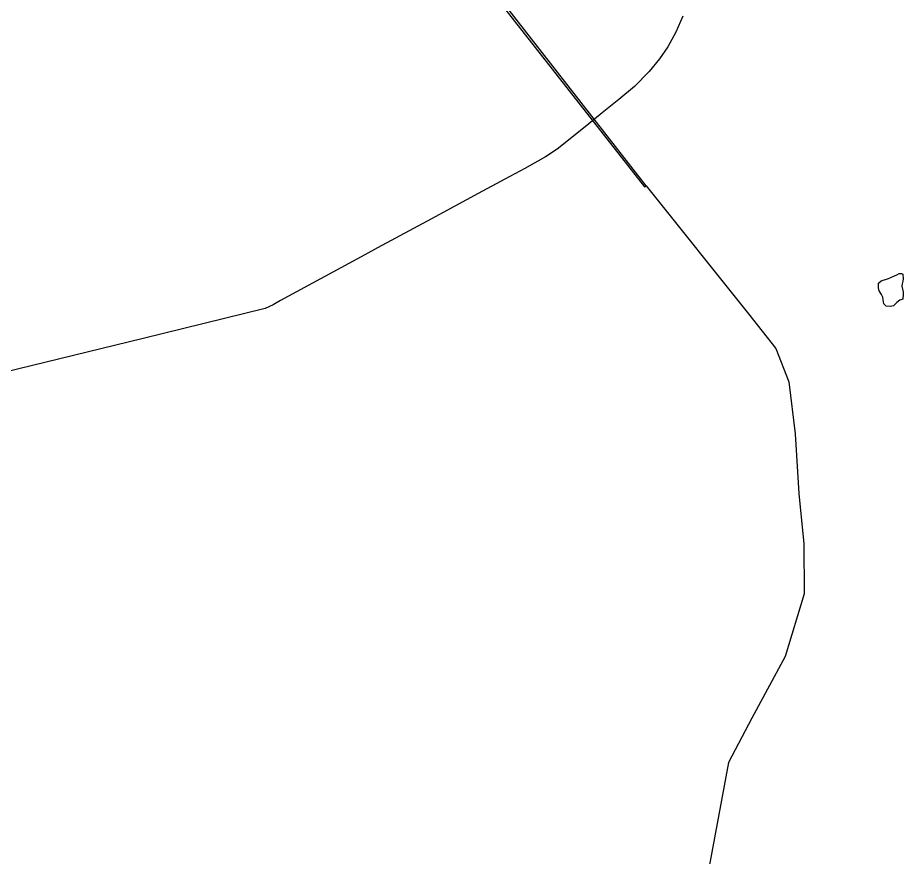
# Model space of a CAD drawing. Header units: millimetres. Extents: x 170 to 95391, y -643 to 69125.
# Drawn here: x 26791 to 30743, y 29444 to 33187 of the extents above; entities that cross this region are included whole.
import ezdxf

# ---------------------------------------------------------------- set-up
doc = ezdxf.new("R2010")
doc.units = ezdxf.units.MM
for name, color, linetype in [('roads_2', 2, 'Continuous'), ('roads_3', 3, 'Continuous'), ('water', 7, 'Continuous')]:
    doc.layers.add(name, color=color, linetype=linetype)

msp = doc.modelspace()

# ---------------------------------------------------------------- linework, layer by layer
at = {"layer": 'roads_2'}
for points in [[(26751.96, 36319), (27046.8, 35888.43), (27058.14, 35871.2), (27064.23, 35862.73), (27090.15, 35826.71), (27231.18, 35619.78), (27258.97, 35579.96), (27271.49, 35562.03), (27443.3, 35310.57), (27473.11, 35265.15), (27483.79, 35248.88), (27779.52, 34813.42), (27807.07, 34773.63), (27814.29, 34763.2), (28203.65, 34188.45), (28218.17, 34170.08), (28225.69, 34160.56), (28265.53, 34110.13), (28394.43, 33953.25), (28487.31, 33832.94), (28580.85, 33714.75), (28763.29, 33484.62), (29588.05, 32432.58)], [(29594.98, 32437.7), (28772.11, 33492.36), (28717.98, 33553.1), (28495.09, 33836.22), (28368.38, 33998.33), (28267.04, 34121.17)], [(29588.05, 32432.58), (29594.98, 32437.7)]]:
    msp.add_lwpolyline(points, dxfattribs=at)
at = {"layer": 'roads_3'}
for points in [[(29759.57, 33193.74), (29727.57, 33123.11), (29691.49, 33058.01), (29654.61, 33003.9), (29608.96, 32948.05), (29543.41, 32880.51), (29472.89, 32822.17), (29398.24, 32763.86), (29330.5, 32707.33), (29198.3, 32601.09), (29145.52, 32567.28), (29053.88, 32514.19), (28964.15, 32467.03), (28845.72, 32403.22), (28637.54, 32290.43), (28395.61, 32161.51), (28339.15, 32129.57), (27963.02, 31926.48), (27930.16, 31907.13), (27895.01, 31890.09), (27350.73, 31756.95), (26728.47, 31605.88)], [(29594.98, 32437.7), (30052.2, 31866.51), (30174.03, 31711.85), (30232.18, 31563.94), (30260.7, 31332.45), (30276.55, 31066.28), (30298.97, 30840.97), (30300.86, 30617.92), (30215.81, 30338.42), (30067.04, 30063.65), (29962.23, 29866.2), (29826.4, 29130.53), (29167.14, 27086.52), (28895.2, 26233.6), (28685.8, 25465.98), (28176.19, 23911.03), (27956.4, 23344.04), (27622.66, 22503.78), (27161.79, 21312.49), (26904.09, 20672.25), (26688.89, 20162.4), (26353.95, 19223.61), (26252.91, 18610.1), (26231.67, 18247.31)]]:
    msp.add_lwpolyline(points, dxfattribs=at)
at = {"layer": 'water'}
msp.add_lwpolyline([(30703.11, 32036.01), (30713.97, 32041.53), (30724.06, 32047.04), (30735.09, 32046.43), (30740.99, 32044.07), (30741.53, 32022.85), (30741.18, 32012.62), (30737.2, 32000.12), (30736.33, 31989.9), (30741.99, 31963.49), (30742.65, 31954.04), (30740.13, 31932.84), (30726.71, 31927.34), (30713.75, 31916.73), (30699.49, 31903.05), (30683.51, 31900.15), (30666.3, 31900.83), (30655.61, 31912.19), (30652.46, 31929.34), (30651.3, 31941.64), (30645.73, 31952.44), (30635.63, 31970.19), (30632.42, 31982.76), (30632.06, 31997.58), (30632.11, 32003.73), (30643.52, 32013.32), (30677.05, 32024.75), (30703.11, 32036.01)], close=True, dxfattribs=at)

doc.saveas('drawing.dxf')
